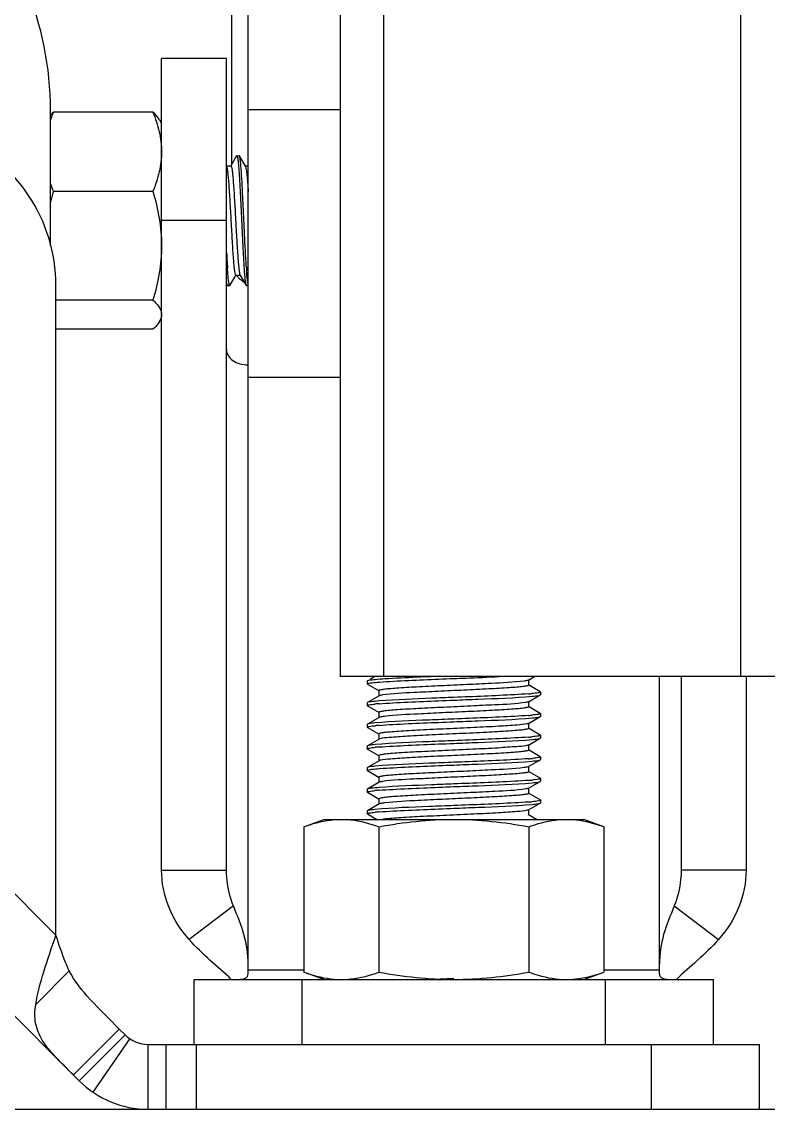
# Model space of a CAD drawing. Extents: x -1396510 to 1250330, y -1892470 to 1623980.
# Drawn here: x -1160591.8 to -1160263.5, y -63546.5 to -63067.9 of the extents above; entities that cross this region are included whole.
import ezdxf

# ---------------------------------------------------------------- set-up
doc = ezdxf.new("R2010")
doc.units = 0
doc.header["$LTSCALE"] = 1000
doc.header["$MEASUREMENT"] = 0

msp = doc.modelspace()

# ---------------------------------------------------------------- linework, layer by layer
at = {"linetype": 'Continuous'}
for p, q in [((-1160499.34, -63130.51), (-1160499.34, -61616.54)), ((-1160451.74, -61890.08), (-1160451.74, -63356.1)), ((-1160432.7, -61890.08), (-1160432.7, -63356.1)), ((-1160275.63, -61890.08), (-1160275.63, -63356.1)), ((-1160492.2, -63486.86), (-1160492.2, -62943.42)), ((-1160530.28, -63441.3), (-1160530.28, -63084.06)), ((-1160501.72, -63084.06), (-1160530.28, -63084.06)), ((-1160501.72, -63441.3), (-1160501.72, -63084.06)), ((-1160579.13, -63166.58), (-1160579.14, -63106.84)), ((-1160451.74, -63106.66), (-1160492.2, -63106.66)), ((-1160534.1, -63107.69), (-1160577.86, -63107.69)), ((-1160531.19, -63111.05), (-1160530.28, -63112.63)), ((-1160497.3, -63126.99), (-1160499.85, -63131.39)), ((-1160497.3, -63126.99), (-1160497.2, -63126.9)), ((-1160497.2, -63126.9), (-1160496.15, -63126.9)), ((-1160496.05, -63126.99), (-1160496.15, -63126.9)), ((-1160493.42, -63131.53), (-1160496.05, -63126.99)), ((-1160499.81, -63131.42), (-1160501.72, -63131.42)), ((-1160492.2, -63131.42), (-1160493.48, -63131.42)), ((-1160493.42, -63131.53), (-1160493.34, -63131.71)), ((-1160534.1, -63142.66), (-1160577.86, -63142.66)), ((-1160501.72, -63155.46), (-1160530.28, -63155.46)), ((-1160576.75, -63469.86), (-1160576.75, -63184.02)), ((-1160501.72, -63183.49), (-1160501.47, -63183.92)), ((-1160501.47, -63183.92), (-1160501.36, -63184.02)), ((-1160501.36, -63184.02), (-1160500.32, -63184.02)), ((-1160500.21, -63183.92), (-1160500.32, -63184.02)), ((-1160500.21, -63183.92), (-1160497.66, -63179.52)), ((-1160497.71, -63179.49), (-1160495.7, -63179.49)), ((-1160495.81, -63179.3), (-1160495.77, -63179.39)), ((-1160495.77, -63179.39), (-1160493.14, -63183.92)), ((-1160493.03, -63184.02), (-1160492.2, -63184.02)), ((-1160534.1, -63190.43), (-1160576.75, -63190.43)), ((-1160531.19, -63199.86), (-1160530.28, -63198.29)), ((-1160534.1, -63203.23), (-1160576.75, -63203.23)), ((-1160451.74, -63224.47), (-1160492.2, -63224.47)), ((-1160805.85, -63240.76), (-1160576.75, -63469.86)), ((-1160566.52, -63533.94), (-1160832.78, -63267.68)), ((-1160256.59, -63356.1), (-1160451.74, -63356.1)), ((-1160436.44, -63356.1), (-1160438.6, -63357.34)), ((-1160368.94, -63357.64), (-1160366.27, -63356.1)), ((-1160311.33, -63486.86), (-1160311.33, -63356.1)), ((-1160301.81, -63356.1), (-1160301.81, -63441.3)), ((-1160273.25, -63356.1), (-1160273.25, -63441.3)), ((-1160439.75, -63358.01), (-1160439.84, -63358.12)), ((-1160439.84, -63358.12), (-1160439.84, -63359.31)), ((-1160439.75, -63359.41), (-1160439.84, -63359.31)), ((-1160439.75, -63359.41), (-1160434.59, -63362.4)), ((-1160434.68, -63358.51), (-1160434.42, -63358.49)), ((-1160363.78, -63362.77), (-1160368.94, -63359.78)), ((-1160368.84, -63359.9), (-1160368.84, -63357.52)), ((-1160434.59, -63364.54), (-1160439.75, -63367.53)), ((-1160434.69, -63362.28), (-1160434.69, -63364.66)), ((-1160368.94, -63367.16), (-1160363.78, -63364.17)), ((-1160363.78, -63362.77), (-1160363.69, -63362.88)), ((-1160363.78, -63364.17), (-1160363.69, -63364.07)), ((-1160363.69, -63362.88), (-1160363.69, -63364.07)), ((-1160439.75, -63367.53), (-1160439.84, -63367.64)), ((-1160439.84, -63367.64), (-1160439.84, -63368.83)), ((-1160439.75, -63368.93), (-1160439.84, -63368.83)), ((-1160439.75, -63368.93), (-1160434.59, -63371.92)), ((-1160363.78, -63372.29), (-1160368.94, -63369.3)), ((-1160368.84, -63369.42), (-1160368.84, -63367.04)), ((-1160434.59, -63374.06), (-1160439.75, -63377.05)), ((-1160434.69, -63371.8), (-1160434.69, -63374.18)), ((-1160434.44, -63374), (-1160434.59, -63374.06)), ((-1160368.94, -63376.68), (-1160363.78, -63373.69)), ((-1160363.78, -63372.29), (-1160363.69, -63372.4)), ((-1160363.78, -63373.69), (-1160363.69, -63373.59)), ((-1160363.69, -63372.4), (-1160363.69, -63373.59)), ((-1160439.75, -63377.05), (-1160439.84, -63377.16)), ((-1160439.84, -63377.16), (-1160439.84, -63378.35)), ((-1160439.75, -63378.45), (-1160439.84, -63378.35)), ((-1160439.75, -63378.45), (-1160434.59, -63381.44)), ((-1160363.78, -63381.81), (-1160368.94, -63378.82)), ((-1160368.84, -63378.94), (-1160368.84, -63376.56)), ((-1160434.59, -63383.58), (-1160439.75, -63386.57)), ((-1160434.69, -63381.32), (-1160434.69, -63383.7)), ((-1160368.94, -63386.2), (-1160363.78, -63383.21)), ((-1160363.78, -63381.81), (-1160363.69, -63381.92)), ((-1160363.78, -63383.21), (-1160363.69, -63383.11)), ((-1160363.69, -63381.92), (-1160363.69, -63383.11)), ((-1160439.75, -63386.57), (-1160439.84, -63386.68)), ((-1160439.84, -63386.68), (-1160439.84, -63387.87)), ((-1160439.75, -63387.97), (-1160439.84, -63387.87)), ((-1160439.75, -63387.97), (-1160434.59, -63390.96)), ((-1160368.94, -63386.2), (-1160369.13, -63386.28)), ((-1160363.78, -63391.33), (-1160368.94, -63388.34)), ((-1160368.84, -63388.46), (-1160368.84, -63386.08)), ((-1160434.59, -63393.1), (-1160439.75, -63396.09)), ((-1160434.69, -63390.84), (-1160434.69, -63393.22)), ((-1160368.94, -63395.72), (-1160363.78, -63392.73)), ((-1160363.78, -63391.33), (-1160363.69, -63391.44)), ((-1160363.78, -63392.73), (-1160363.69, -63392.63)), ((-1160363.69, -63391.44), (-1160363.69, -63392.63)), ((-1160439.75, -63396.09), (-1160439.84, -63396.2)), ((-1160439.84, -63396.2), (-1160439.84, -63397.39)), ((-1160439.75, -63397.49), (-1160439.84, -63397.39)), ((-1160439.75, -63397.49), (-1160434.59, -63400.48)), ((-1160434.68, -63396.59), (-1160434.42, -63396.57)), ((-1160363.78, -63400.85), (-1160368.94, -63397.86)), ((-1160368.84, -63397.98), (-1160368.84, -63395.6)), ((-1160434.59, -63402.62), (-1160439.75, -63405.61)), ((-1160434.69, -63400.36), (-1160434.69, -63402.74)), ((-1160368.94, -63405.24), (-1160363.78, -63402.25)), ((-1160363.78, -63400.85), (-1160363.69, -63400.96)), ((-1160363.78, -63402.25), (-1160363.69, -63402.15)), ((-1160363.69, -63400.96), (-1160363.69, -63402.15)), ((-1160439.75, -63405.61), (-1160439.84, -63405.72)), ((-1160439.84, -63405.72), (-1160439.84, -63406.91)), ((-1160439.75, -63407.01), (-1160439.84, -63406.91)), ((-1160439.75, -63407.01), (-1160434.59, -63410)), ((-1160363.78, -63410.37), (-1160368.94, -63407.38)), ((-1160368.84, -63407.5), (-1160368.84, -63405.12)), ((-1160434.59, -63412.14), (-1160439.75, -63415.13)), ((-1160434.69, -63409.88), (-1160434.69, -63412.26)), ((-1160434.44, -63412.07), (-1160434.59, -63412.14)), ((-1160368.94, -63414.76), (-1160363.78, -63411.77)), ((-1160363.78, -63410.37), (-1160363.69, -63410.48)), ((-1160363.78, -63411.77), (-1160363.69, -63411.67)), ((-1160363.69, -63410.48), (-1160363.69, -63411.67)), ((-1160439.75, -63415.13), (-1160439.84, -63415.24)), ((-1160439.84, -63415.24), (-1160439.84, -63416.43)), ((-1160439.75, -63416.53), (-1160439.84, -63416.43)), ((-1160439.75, -63416.53), (-1160435.62, -63418.92)), ((-1160365.45, -63418.92), (-1160368.94, -63416.9)), ((-1160368.84, -63417.02), (-1160368.84, -63414.64)), ((-1160467.72, -63422.14), (-1160458.88, -63418.92)), ((-1160467.72, -63422.14), (-1160467.72, -63486.15)), ((-1160458.88, -63418.92), (-1160344.65, -63418.92)), ((-1160434.74, -63422.14), (-1160434.74, -63486.15)), ((-1160368.79, -63422.14), (-1160368.79, -63486.15)), ((-1160335.81, -63422.14), (-1160344.65, -63418.92)), ((-1160335.81, -63422.14), (-1160335.81, -63486.15)), ((-1160530.28, -63441.3), (-1160501.72, -63441.3)), ((-1160273.25, -63441.3), (-1160301.81, -63441.3)), ((-1160498.68, -63457.04), (-1160518.13, -63471.83)), ((-1160304.85, -63457.04), (-1160285.4, -63471.83)), ((-1160492.2, -63485.19), (-1160467.72, -63485.19)), ((-1160335.81, -63485.19), (-1160311.33, -63485.19)), ((-1160570.86, -63485.6), (-1160585.65, -63500.39)), ((-1160516, -63517.93), (-1160516, -63489.37)), ((-1160516, -63489.37), (-1160287.53, -63489.37)), ((-1160468.4, -63517.93), (-1160468.4, -63489.37)), ((-1160458.88, -63489.37), (-1160467.72, -63486.15)), ((-1160401.77, -63489.01), (-1160410.67, -63489.37)), ((-1160344.65, -63489.37), (-1160335.81, -63486.15)), ((-1160335.13, -63517.93), (-1160335.13, -63489.37)), ((-1160287.53, -63517.93), (-1160287.53, -63489.37)), ((-1160569.06, -63531.4), (-1160548.87, -63511.2)), ((-1160566.52, -63533.94), (-1160546.32, -63513.74)), ((-1160546.32, -63513.74), (-1160548.87, -63511.2)), ((-1160544.32, -63515.41), (-1160560.49, -63538.95)), ((-1160536.23, -63546.48), (-1160536.23, -63517.93)), ((-1160536.23, -63517.93), (-1160507.12, -63517.93)), ((-1160528.24, -63546.48), (-1160528.24, -63517.93)), ((-1160515, -63546.48), (-1160515, -63517.93)), ((-1160507.12, -63517.93), (-1160293.02, -63517.93)), ((-1160314.9, -63546.48), (-1160314.9, -63517.93)), ((-1160293.02, -63517.93), (-1160267.3, -63517.93)), ((-1160267.3, -63546.48), (-1160267.3, -63517.93)), ((-1160639.75, -63546.48), (-1156356, -63546.48))]:
    msp.add_line(p, q, dxfattribs=at)
for centre, radius, start, end in [((-1160721.93, -63106.86), 142.79, 0.0086, 44.9999), ((-1160517.81, -63132.27), 64.88, 157.7381, 160.9601), ((-1160648.14, -63184.02), 71.4, 0, 135.0001), ((-1160517.79, -63118.07), 64.91, 199.0534, 202.2611), ((-1160471.74, -63174.45), 110.78, 163.3246, 165.8174), ((-1160032.02, -63145.12), 470.34, 182.9724, 183.7219), ((-1160219.77, -63157.18), 282.2, 183.7534, 183.9312), ((-1160240.45, -63159.13), 253.12, 183.7422, 184.1598), ((-1160487.99, -63172.41), 11.77, 217.0956, 222.4996), ((-1160487.13, -63171.62), 12.94, 222.5106, 228.4819), ((-1160377.52, -63253.43), 110.59, 274.4593, 275.2731), ((-1160426.53, -63472.15), 104.44, 94.4466, 95.4488), ((-1160377.3, -63265.54), 107.98, 274.4571, 275.3429), ((-1160426.46, -63482.44), 105.21, 94.4523, 95.4224), ((-1160377.32, -63274.81), 108.23, 274.4571, 275.3372), ((-1160426.25, -63494.47), 107.73, 94.4567, 95.35), ((-1160369.85, -63384.2), 2.2, 287.9093, 289.044), ((-1160432.89, -63397.9), 5.11, 103.4604, 104.3304), ((-1160377.2, -63285.77), 106.8, 274.4562, 275.3759), ((-1160377.52, -63291.51), 110.59, 274.4593, 275.2731), ((-1160426.53, -63510.23), 104.44, 94.4466, 95.4488), ((-1160377.3, -63303.62), 107.98, 274.4571, 275.3429), ((-1160426.46, -63520.52), 105.21, 94.4523, 95.4224), ((-1160536.23, -63503.65), 14.28, 224.9999, 270), ((-1160536.23, -63503.65), 42.84, 224.9999, 270)]:
    msp.add_arc(centre, radius, start, end, dxfattribs=at)
for points, knots in [([(-1160579.15, -63108.94), (-1160579.05, -63108.83), (-1160578.63, -63108.4), (-1160578.2, -63107.99), (-1160577.86, -63107.69)], [0, 0, 0, 0, 0.242812, 1, 1, 1, 1]), ([(-1160531.15, -63111.11), (-1160531.33, -63110.81), (-1160532.16, -63109.55), (-1160533.24, -63108.47), (-1160534.1, -63107.69)], [0, 0, 0, 0, 0.228325, 1, 1, 1, 1]), ([(-1160534.1, -63107.69), (-1160532.96, -63110.49), (-1160531.03, -63116.2), (-1160530.28, -63122.21), (-1160530.28, -63125.17)], [0, 0, 0, 0, 0.505313, 1, 1, 1, 1]), ([(-1160530.28, -63125.17), (-1160530.28, -63128.14), (-1160531.03, -63134.15), (-1160532.96, -63139.85), (-1160534.1, -63142.66)], [0, 0, 0, 0, 0.494687, 1, 1, 1, 1]), ([(-1160499.81, -63131.42), (-1160499.75, -63131.42), (-1160499.63, -63131.59), (-1160499.47, -63132.13), (-1160499.25, -63133.37), (-1160499.02, -63135.39), (-1160498.78, -63138.13), (-1160498.54, -63141.47), (-1160498.3, -63145.32), (-1160498.05, -63149.52), (-1160497.73, -63155.4), (-1160497.34, -63162.5), (-1160496.94, -63169.17), (-1160496.59, -63173.72), (-1160496.36, -63176.25), (-1160496.11, -63178.03), (-1160495.95, -63178.98), (-1160495.81, -63179.3)], [0, 0, 0, 0, 0.003409, 0.010513, 0.037188, 0.080083, 0.137807, 0.208364, 0.289287, 0.377731, 0.470582, 0.656376, 0.820714, 0.887468, 0.940703, 0.978597, 1, 1, 1, 1]), ([(-1160497.2, -63126.9), (-1160497.07, -63126.9), (-1160496.93, -63127.48), (-1160496.76, -63128.26), (-1160496.58, -63129.85), (-1160496.39, -63131.87), (-1160496.2, -63134.45), (-1160495.93, -63138.72), (-1160495.61, -63144.84), (-1160495.24, -63152.74), (-1160494.86, -63160.87), (-1160494.49, -63168.53), (-1160494.22, -63173.41), (-1160494.07, -63175.65)], [0, 0, 0, 0, 0.007472, 0.02671, 0.057879, 0.100403, 0.153397, 0.215734, 0.362911, 0.529309, 0.700621, 0.862142, 1, 1, 1, 1]), ([(-1160493.03, -63175.65), (-1160493.34, -63170.97), (-1160493.69, -63163.59), (-1160494.16, -63153.57), (-1160494.52, -63145.86), (-1160494.88, -63138.92), (-1160495.19, -63133.89), (-1160495.46, -63130.66), (-1160495.63, -63128.95), (-1160495.82, -63127.79), (-1160495.94, -63127.18), (-1160496.05, -63126.99)], [0, 0, 0, 0, 0.288664, 0.454376, 0.616893, 0.763173, 0.881509, 0.927141, 0.962485, 0.986874, 1, 1, 1, 1]), ([(-1160501.72, -63131.58), (-1160501.58, -63131.88), (-1160501.42, -63132.8), (-1160501.17, -63134.54), (-1160500.94, -63137.04), (-1160500.59, -63141.56), (-1160500.19, -63148.25), (-1160499.8, -63155.36), (-1160499.47, -63161.27), (-1160499.22, -63165.49), (-1160498.98, -63169.36), (-1160498.74, -63172.73), (-1160498.49, -63175.5), (-1160498.27, -63177.53), (-1160498.05, -63178.78), (-1160497.88, -63179.33), (-1160497.76, -63179.49), (-1160497.71, -63179.49)], [0, 0, 0, 0, 0.020351, 0.05736, 0.109923, 0.17623, 0.340321, 0.526575, 0.619836, 0.708753, 0.790171, 0.8612, 0.919334, 0.962545, 0.989418, 0.996575, 1, 1, 1, 1]), ([(-1160493.34, -63131.71), (-1160493.19, -63132.14), (-1160493, -63133.38), (-1160492.72, -63135.71), (-1160492.46, -63138.95), (-1160492.29, -63141.39), (-1160492.2, -63142.74)], [0, 0, 0, 0, 0.122855, 0.337218, 0.634052, 1, 1, 1, 1]), ([(-1160534.1, -63142.66), (-1160532.94, -63146.54), (-1160531.01, -63154.41), (-1160530.28, -63162.5), (-1160530.28, -63166.54)], [0, 0, 0, 0, 0.500488, 1, 1, 1, 1]), ([(-1160530.28, -63166.54), (-1160530.28, -63170.58), (-1160531.01, -63178.68), (-1160532.94, -63186.55), (-1160534.1, -63190.43)], [0, 0, 0, 0, 0.499512, 1, 1, 1, 1]), ([(-1160500.32, -63184.02), (-1160500.38, -63184.02), (-1160500.49, -63183.81), (-1160500.58, -63183.47), (-1160500.71, -63182.84), (-1160500.88, -63181.58), (-1160501.09, -63179.44), (-1160501.23, -63177.59), (-1160501.3, -63176.53)], [0, 0, 0, 0, 0.022773, 0.073541, 0.154954, 0.26691, 0.578986, 1, 1, 1, 1]), ([(-1160494.07, -63175.65), (-1160494, -63176.73), (-1160493.86, -63178.64), (-1160493.66, -63181.13), (-1160493.41, -63182.79), (-1160493.28, -63183.67), (-1160493.14, -63183.92)], [0, 0, 0, 0, 0.388131, 0.689515, 0.895149, 1, 1, 1, 1]), ([(-1160492.2, -63183.66), (-1160492.41, -63182.95), (-1160492.61, -63180.88), (-1160492.81, -63178.82), (-1160492.9, -63177.49)], [0, 0, 0, 0, 0.354306, 1, 1, 1, 1]), ([(-1160501.72, -63182.97), (-1160501.7, -63183.09), (-1160501.64, -63183.41), (-1160501.57, -63183.74), (-1160501.47, -63183.92)], [0, 0, 0, 0, 0.34443, 1, 1, 1, 1]), ([(-1160493.14, -63183.92), (-1160493.12, -63183.95), (-1160493.1, -63183.99), (-1160493.05, -63184.02), (-1160493.03, -63184.02)], [0, 0, 0, 0, 0.600571, 1, 1, 1, 1]), ([(-1160534.1, -63190.43), (-1160533.55, -63190.92), (-1160532.32, -63192.12), (-1160530.78, -63194.18), (-1160530.28, -63195.99), (-1160530.28, -63196.83)], [0, 0, 0, 0, 0.291693, 0.672896, 1, 1, 1, 1]), ([(-1160530.28, -63196.83), (-1160530.28, -63197.08), (-1160530.36, -63198.12), (-1160530.76, -63199.12), (-1160531.15, -63199.8)], [0, 0, 0, 0, 0.239668, 1, 1, 1, 1]), ([(-1160531.15, -63199.8), (-1160531.33, -63200.1), (-1160532.16, -63201.36), (-1160533.24, -63202.45), (-1160534.1, -63203.23)], [0, 0, 0, 0, 0.228325, 1, 1, 1, 1]), ([(-1160501.72, -63212.2), (-1160501.72, -63213.09), (-1160501.14, -63215.01), (-1160498.92, -63217.2), (-1160495.81, -63218.61), (-1160493.43, -63218.93), (-1160492.2, -63218.93)], [0, 0, 0, 0, 0.209483, 0.444656, 0.71201, 1, 1, 1, 1]), ([(-1160410.67, -63356.1), (-1160412.53, -63356.17), (-1160419.12, -63356.45), (-1160425.72, -63356.75), (-1160430.45, -63357.03)], [0, 0, 0, 0, 0.282306, 1, 1, 1, 1]), ([(-1160401.77, -63356.93), (-1160400.03, -63356.86), (-1160393.39, -63356.6), (-1160386.76, -63356.32), (-1160381.86, -63356.1)], [0, 0, 0, 0, 0.261922, 1, 1, 1, 1]), ([(-1160439.84, -63359.31), (-1160439.84, -63359.27), (-1160439.4, -63358.95), (-1160438.95, -63358.97), (-1160438.53, -63358.91)], [0, 0, 0, 0, 0.092798, 1, 1, 1, 1]), ([(-1160436.3, -63357.46), (-1160436.74, -63357.5), (-1160437.88, -63357.66), (-1160439.13, -63357.65), (-1160439.75, -63358.01)], [0, 0, 0, 0, 0.379378, 1, 1, 1, 1]), ([(-1160438.53, -63358.91), (-1160438.29, -63358.87), (-1160437.01, -63358.7), (-1160435.72, -63358.59), (-1160434.68, -63358.51)], [0, 0, 0, 0, 0.190958, 1, 1, 1, 1]), ([(-1160430.45, -63357.03), (-1160431.01, -63357.07), (-1160432.97, -63357.19), (-1160434.92, -63357.33), (-1160436.3, -63357.46)], [0, 0, 0, 0, 0.289976, 1, 1, 1, 1]), ([(-1160370.83, -63358.05), (-1160375.62, -63358.7), (-1160384.06, -63359.02), (-1160396.27, -63359.67), (-1160407.26, -63360.15), (-1160417.55, -63360.65), (-1160425.21, -63361.07), (-1160429.95, -63361.46), (-1160432.5, -63361.68), (-1160433.72, -63361.95), (-1160434.69, -63362.09), (-1160434.69, -63362.28)], [0, 0, 0, 0, 0.226556, 0.394464, 0.573122, 0.741029, 0.877994, 0.929534, 0.967621, 0.99116, 1, 1, 1, 1]), ([(-1160434.42, -63358.49), (-1160432.4, -63358.33), (-1160421.52, -63357.68), (-1160410.63, -63357.28), (-1160401.77, -63356.93)], [0, 0, 0, 0, 0.186017, 1, 1, 1, 1]), ([(-1160368.87, -63359.96), (-1160369.03, -63360.16), (-1160369.95, -63360.26), (-1160371.56, -63360.57), (-1160374.2, -63360.78), (-1160379.22, -63361.17), (-1160387.04, -63361.59), (-1160397.49, -63362.1), (-1160408.46, -63362.57), (-1160420.39, -63363.23), (-1160428.56, -63363.51), (-1160433.12, -63364.19)], [0, 0, 0, 0, 0.011937, 0.038615, 0.07957, 0.133598, 0.274096, 0.443272, 0.620779, 0.785256, 1, 1, 1, 1]), ([(-1160368.94, -63357.64), (-1160369.02, -63357.69), (-1160369.64, -63357.9), (-1160370.28, -63357.98), (-1160370.83, -63358.05)], [0, 0, 0, 0, 0.140461, 1, 1, 1, 1]), ([(-1160368.84, -63359.9), (-1160368.84, -63359.91), (-1160368.85, -63359.94), (-1160368.86, -63359.95), (-1160368.87, -63359.96)], [0, 0, 0, 0, 0.463467, 1, 1, 1, 1]), ([(-1160433.12, -63364.19), (-1160433.29, -63364.22), (-1160433.79, -63364.31), (-1160434.3, -63364.38), (-1160434.59, -63364.54)], [0, 0, 0, 0, 0.353551, 1, 1, 1, 1]), ([(-1160401.77, -63365.26), (-1160405.02, -63365.39), (-1160415.96, -63365.84), (-1160426.91, -63366.23), (-1160434.57, -63366.83)], [0, 0, 0, 0, 0.297814, 1, 1, 1, 1]), ([(-1160368.92, -63363.68), (-1160370.94, -63363.84), (-1160381.88, -63364.5), (-1160392.83, -63364.9), (-1160401.77, -63365.26)], [0, 0, 0, 0, 0.184619, 1, 1, 1, 1]), ([(-1160401.77, -63366.45), (-1160398.21, -63366.31), (-1160386.7, -63365.82), (-1160375.17, -63365.48), (-1160367.24, -63364.73)], [0, 0, 0, 0, 0.308711, 1, 1, 1, 1]), ([(-1160364.14, -63363.11), (-1160364.31, -63363.16), (-1160365.37, -63363.36), (-1160366.45, -63363.46), (-1160367.35, -63363.55)], [0, 0, 0, 0, 0.163149, 1, 1, 1, 1]), ([(-1160367.24, -63364.73), (-1160366.8, -63364.69), (-1160365.66, -63364.53), (-1160364.41, -63364.54), (-1160363.78, -63364.17)], [0, 0, 0, 0, 0.379419, 1, 1, 1, 1]), ([(-1160363.69, -63362.88), (-1160363.69, -63362.93), (-1160363.87, -63363.04), (-1160364.02, -63363.08), (-1160364.14, -63363.11)], [0, 0, 0, 0, 0.312916, 1, 1, 1, 1]), ([(-1160439.84, -63368.83), (-1160439.84, -63368.78), (-1160439.69, -63368.67), (-1160439.56, -63368.64), (-1160439.46, -63368.61)], [0, 0, 0, 0, 0.319044, 1, 1, 1, 1]), ([(-1160434.57, -63366.83), (-1160435.76, -63366.92), (-1160437.45, -63367.16), (-1160439.27, -63367.26), (-1160439.75, -63367.53)], [0, 0, 0, 0, 0.683777, 1, 1, 1, 1]), ([(-1160439.46, -63368.61), (-1160439.3, -63368.57), (-1160438.3, -63368.36), (-1160437.29, -63368.26), (-1160436.44, -63368.18)], [0, 0, 0, 0, 0.160861, 1, 1, 1, 1]), ([(-1160370.05, -63367.45), (-1160374.54, -63368.23), (-1160382.74, -63368.44), (-1160394.79, -63369.13), (-1160406.04, -63369.61), (-1160416.71, -63370.13), (-1160424.71, -63370.56), (-1160429.69, -63370.96), (-1160432.38, -63371.18), (-1160433.66, -63371.47), (-1160434.69, -63371.6), (-1160434.69, -63371.8)], [0, 0, 0, 0, 0.210773, 0.377666, 0.558838, 0.731273, 0.873076, 0.926648, 0.966309, 0.990838, 1, 1, 1, 1]), ([(-1160434.62, -63368.03), (-1160432.61, -63367.87), (-1160421.66, -63367.2), (-1160410.7, -63366.8), (-1160401.77, -63366.45)], [0, 0, 0, 0, 0.184504, 1, 1, 1, 1]), ([(-1160368.84, -63369.42), (-1160368.84, -63369.61), (-1160369.78, -63369.75), (-1160370.97, -63370.02), (-1160373.45, -63370.24), (-1160378.08, -63370.62), (-1160385.56, -63371.03), (-1160395.66, -63371.53), (-1160406.51, -63372.01), (-1160418.78, -63372.64), (-1160427.32, -63373), (-1160432.25, -63373.6)], [0, 0, 0, 0, 0.008683, 0.031763, 0.069103, 0.119686, 0.254361, 0.420111, 0.597552, 0.765912, 1, 1, 1, 1]), ([(-1160368.95, -63367.16), (-1160369.07, -63367.23), (-1160369.44, -63367.34), (-1160369.81, -63367.41), (-1160370.05, -63367.45)], [0, 0, 0, 0, 0.374139, 1, 1, 1, 1]), ([(-1160401.77, -63374.78), (-1160405.35, -63374.92), (-1160416.91, -63375.42), (-1160428.49, -63375.75), (-1160436.44, -63376.51)], [0, 0, 0, 0, 0.309919, 1, 1, 1, 1]), ([(-1160432.25, -63373.6), (-1160432.5, -63373.63), (-1160433.23, -63373.73), (-1160433.98, -63373.82), (-1160434.44, -63374)], [0, 0, 0, 0, 0.341642, 1, 1, 1, 1]), ([(-1160368.91, -63373.2), (-1160370.93, -63373.36), (-1160381.87, -63374.02), (-1160392.83, -63374.42), (-1160401.77, -63374.78)], [0, 0, 0, 0, 0.184538, 1, 1, 1, 1]), ([(-1160401.77, -63375.97), (-1160398.21, -63375.83), (-1160386.71, -63375.34), (-1160375.18, -63375), (-1160367.25, -63374.25)], [0, 0, 0, 0, 0.308641, 1, 1, 1, 1]), ([(-1160367.25, -63374.25), (-1160366.81, -63374.21), (-1160365.66, -63374.05), (-1160364.41, -63374.06), (-1160363.78, -63373.69)], [0, 0, 0, 0, 0.379512, 1, 1, 1, 1]), ([(-1160364.08, -63372.61), (-1160364.24, -63372.66), (-1160365.29, -63372.87), (-1160366.35, -63372.97), (-1160367.24, -63373.06)], [0, 0, 0, 0, 0.159502, 1, 1, 1, 1]), ([(-1160363.69, -63372.4), (-1160363.69, -63372.45), (-1160363.84, -63372.55), (-1160363.98, -63372.59), (-1160364.08, -63372.61)], [0, 0, 0, 0, 0.318137, 1, 1, 1, 1]), ([(-1160439.84, -63378.35), (-1160439.84, -63378.3), (-1160439.69, -63378.19), (-1160439.55, -63378.16), (-1160439.45, -63378.13)], [0, 0, 0, 0, 0.318595, 1, 1, 1, 1]), ([(-1160436.44, -63376.51), (-1160436.87, -63376.55), (-1160437.96, -63376.71), (-1160439.15, -63376.7), (-1160439.75, -63377.05)], [0, 0, 0, 0, 0.378482, 1, 1, 1, 1]), ([(-1160439.45, -63378.13), (-1160439.29, -63378.09), (-1160438.29, -63377.88), (-1160437.26, -63377.78), (-1160436.41, -63377.7)], [0, 0, 0, 0, 0.160696, 1, 1, 1, 1]), ([(-1160369.46, -63376.86), (-1160370.91, -63377.2), (-1160375.16, -63377.5), (-1160382.97, -63378.07), (-1160393.33, -63378.55), (-1160404.82, -63379.08), (-1160415.86, -63379.6), (-1160424.21, -63380.04), (-1160429.42, -63380.46), (-1160432.26, -63380.68), (-1160433.6, -63380.98), (-1160434.69, -63381.11), (-1160434.69, -63381.32)], [0, 0, 0, 0, 0.068576, 0.194029, 0.359725, 0.543506, 0.720761, 0.867753, 0.923531, 0.964877, 0.99049, 1, 1, 1, 1]), ([(-1160434.63, -63377.55), (-1160432.61, -63377.39), (-1160421.66, -63376.72), (-1160410.7, -63376.32), (-1160401.77, -63375.97)], [0, 0, 0, 0, 0.184493, 1, 1, 1, 1]), ([(-1160368.84, -63378.94), (-1160368.84, -63379.15), (-1160369.96, -63379.28), (-1160371.33, -63379.59), (-1160374.24, -63379.82), (-1160379.58, -63380.24), (-1160388.09, -63380.68), (-1160399.33, -63381.21), (-1160410.92, -63381.75), (-1160421.27, -63382.22), (-1160428.88, -63382.84), (-1160432.97, -63383.07), (-1160434.3, -63383.47)], [0, 0, 0, 0, 0.009703, 0.035887, 0.07813, 0.135078, 0.284815, 0.464601, 0.649729, 0.81476, 0.937049, 1, 1, 1, 1]), ([(-1160368.95, -63376.68), (-1160369.01, -63376.72), (-1160369.18, -63376.78), (-1160369.35, -63376.83), (-1160369.46, -63376.86)], [0, 0, 0, 0, 0.406881, 1, 1, 1, 1]), ([(-1160401.77, -63384.3), (-1160405.34, -63384.44), (-1160416.89, -63384.93), (-1160428.46, -63385.27), (-1160436.41, -63386.03)], [0, 0, 0, 0, 0.309586, 1, 1, 1, 1]), ([(-1160434.3, -63383.47), (-1160434.35, -63383.48), (-1160434.45, -63383.52), (-1160434.55, -63383.56), (-1160434.59, -63383.58)], [0, 0, 0, 0, 0.569522, 1, 1, 1, 1]), ([(-1160368.91, -63382.72), (-1160370.93, -63382.88), (-1160381.87, -63383.54), (-1160392.83, -63383.94), (-1160401.77, -63384.3)], [0, 0, 0, 0, 0.184553, 1, 1, 1, 1]), ([(-1160401.77, -63385.49), (-1160398.2, -63385.35), (-1160386.68, -63384.85), (-1160375.13, -63384.52), (-1160367.19, -63383.76)], [0, 0, 0, 0, 0.309073, 1, 1, 1, 1]), ([(-1160364.13, -63382.15), (-1160364.29, -63382.19), (-1160365.33, -63382.4), (-1160366.38, -63382.5), (-1160367.25, -63382.58)], [0, 0, 0, 0, 0.163341, 1, 1, 1, 1]), ([(-1160367.19, -63383.76), (-1160366.76, -63383.72), (-1160365.63, -63383.56), (-1160364.4, -63383.57), (-1160363.78, -63383.21)], [0, 0, 0, 0, 0.379133, 1, 1, 1, 1]), ([(-1160363.69, -63381.92), (-1160363.69, -63381.97), (-1160363.87, -63382.08), (-1160364.01, -63382.12), (-1160364.13, -63382.15)], [0, 0, 0, 0, 0.314295, 1, 1, 1, 1]), ([(-1160439.84, -63387.87), (-1160439.84, -63387.82), (-1160439.67, -63387.71), (-1160439.53, -63387.67), (-1160439.42, -63387.64)], [0, 0, 0, 0, 0.315177, 1, 1, 1, 1]), ([(-1160436.41, -63386.03), (-1160436.83, -63386.07), (-1160437.94, -63386.23), (-1160439.14, -63386.22), (-1160439.75, -63386.57)], [0, 0, 0, 0, 0.378727, 1, 1, 1, 1]), ([(-1160439.42, -63387.64), (-1160439.26, -63387.6), (-1160438.22, -63387.39), (-1160437.17, -63387.29), (-1160436.3, -63387.21)], [0, 0, 0, 0, 0.16229, 1, 1, 1, 1]), ([(-1160369.17, -63386.3), (-1160370.45, -63386.71), (-1160374.5, -63386.92), (-1160382.04, -63387.56), (-1160392.38, -63388.02), (-1160404.01, -63388.57), (-1160415.3, -63389.1), (-1160423.87, -63389.54), (-1160429.25, -63389.96), (-1160432.18, -63390.19), (-1160433.56, -63390.5), (-1160434.69, -63390.63), (-1160434.69, -63390.84)], [0, 0, 0, 0, 0.061098, 0.182334, 0.347135, 0.532706, 0.713328, 0.863975, 0.921317, 0.963856, 0.990226, 1, 1, 1, 1]), ([(-1160434.62, -63387.06), (-1160432.61, -63386.91), (-1160421.66, -63386.24), (-1160410.7, -63385.84), (-1160401.77, -63385.49)], [0, 0, 0, 0, 0.184541, 1, 1, 1, 1]), ([(-1160368.84, -63388.46), (-1160368.84, -63388.67), (-1160369.93, -63388.8), (-1160371.27, -63389.1), (-1160374.11, -63389.33), (-1160379.33, -63389.74), (-1160387.67, -63390.18), (-1160398.72, -63390.7), (-1160410.21, -63391.23), (-1160420.57, -63391.72), (-1160428.38, -63392.28), (-1160432.62, -63392.58), (-1160434.08, -63392.93)], [0, 0, 0, 0, 0.009517, 0.035128, 0.076492, 0.132277, 0.279305, 0.456588, 0.640385, 0.806077, 0.931494, 1, 1, 1, 1]), ([(-1160401.77, -63393.82), (-1160405.32, -63393.96), (-1160416.83, -63394.45), (-1160428.37, -63394.79), (-1160436.3, -63395.54)], [0, 0, 0, 0, 0.308784, 1, 1, 1, 1]), ([(-1160434.15, -63392.95), (-1160434.24, -63392.97), (-1160434.39, -63393.01), (-1160434.53, -63393.07), (-1160434.59, -63393.1)], [0, 0, 0, 0, 0.585672, 1, 1, 1, 1]), ([(-1160368.9, -63392.24), (-1160370.92, -63392.4), (-1160381.87, -63393.06), (-1160392.83, -63393.46), (-1160401.77, -63393.82)], [0, 0, 0, 0, 0.184509, 1, 1, 1, 1]), ([(-1160401.77, -63395.01), (-1160398.23, -63394.87), (-1160386.76, -63394.38), (-1160375.27, -63394.03), (-1160367.35, -63393.3)], [0, 0, 0, 0, 0.307895, 1, 1, 1, 1]), ([(-1160367.35, -63393.3), (-1160366.9, -63393.25), (-1160365.72, -63393.09), (-1160364.43, -63393.11), (-1160363.78, -63392.73)], [0, 0, 0, 0, 0.380051, 1, 1, 1, 1]), ([(-1160364.07, -63391.65), (-1160364.23, -63391.7), (-1160365.26, -63391.91), (-1160366.31, -63392.01), (-1160367.19, -63392.09)], [0, 0, 0, 0, 0.159053, 1, 1, 1, 1]), ([(-1160363.69, -63391.44), (-1160363.69, -63391.48), (-1160363.84, -63391.59), (-1160363.97, -63391.62), (-1160364.07, -63391.65)], [0, 0, 0, 0, 0.319254, 1, 1, 1, 1]), ([(-1160439.84, -63397.39), (-1160439.84, -63397.34), (-1160439.4, -63397.02), (-1160438.95, -63397.05), (-1160438.53, -63396.99)], [0, 0, 0, 0, 0.092798, 1, 1, 1, 1]), ([(-1160436.3, -63395.54), (-1160436.74, -63395.58), (-1160437.88, -63395.74), (-1160439.13, -63395.73), (-1160439.75, -63396.09)], [0, 0, 0, 0, 0.379378, 1, 1, 1, 1]), ([(-1160438.53, -63396.99), (-1160438.29, -63396.95), (-1160437.01, -63396.78), (-1160435.72, -63396.67), (-1160434.68, -63396.59)], [0, 0, 0, 0, 0.190958, 1, 1, 1, 1]), ([(-1160370.83, -63396.13), (-1160375.62, -63396.78), (-1160384.06, -63397.1), (-1160396.27, -63397.74), (-1160407.26, -63398.23), (-1160417.55, -63398.73), (-1160425.21, -63399.15), (-1160429.95, -63399.54), (-1160432.5, -63399.76), (-1160433.72, -63400.03), (-1160434.69, -63400.17), (-1160434.69, -63400.36)], [0, 0, 0, 0, 0.226556, 0.394464, 0.573122, 0.741029, 0.877994, 0.929534, 0.967621, 0.99116, 1, 1, 1, 1]), ([(-1160434.42, -63396.57), (-1160432.4, -63396.41), (-1160421.52, -63395.76), (-1160410.63, -63395.36), (-1160401.77, -63395.01)], [0, 0, 0, 0, 0.186017, 1, 1, 1, 1]), ([(-1160368.87, -63398.04), (-1160369.03, -63398.24), (-1160369.95, -63398.34), (-1160371.56, -63398.65), (-1160374.2, -63398.86), (-1160379.22, -63399.25), (-1160387.04, -63399.67), (-1160397.49, -63400.17), (-1160408.46, -63400.65), (-1160420.39, -63401.3), (-1160428.56, -63401.58), (-1160433.12, -63402.27)], [0, 0, 0, 0, 0.011937, 0.038615, 0.07957, 0.133598, 0.274096, 0.443272, 0.620779, 0.785256, 1, 1, 1, 1]), ([(-1160368.94, -63395.72), (-1160369.02, -63395.77), (-1160369.64, -63395.98), (-1160370.28, -63396.06), (-1160370.83, -63396.13)], [0, 0, 0, 0, 0.140461, 1, 1, 1, 1]), ([(-1160368.84, -63397.98), (-1160368.84, -63397.99), (-1160368.85, -63398.01), (-1160368.86, -63398.03), (-1160368.87, -63398.04)], [0, 0, 0, 0, 0.463467, 1, 1, 1, 1]), ([(-1160433.12, -63402.27), (-1160433.29, -63402.3), (-1160433.79, -63402.39), (-1160434.3, -63402.46), (-1160434.59, -63402.62)], [0, 0, 0, 0, 0.353551, 1, 1, 1, 1]), ([(-1160401.77, -63403.34), (-1160405.02, -63403.47), (-1160415.96, -63403.92), (-1160426.91, -63404.31), (-1160434.57, -63404.91)], [0, 0, 0, 0, 0.297814, 1, 1, 1, 1]), ([(-1160368.92, -63401.76), (-1160370.94, -63401.92), (-1160381.88, -63402.58), (-1160392.83, -63402.98), (-1160401.77, -63403.34)], [0, 0, 0, 0, 0.184619, 1, 1, 1, 1]), ([(-1160401.77, -63404.53), (-1160398.21, -63404.38), (-1160386.7, -63403.89), (-1160375.17, -63403.55), (-1160367.24, -63402.81)], [0, 0, 0, 0, 0.308711, 1, 1, 1, 1]), ([(-1160364.14, -63401.19), (-1160364.31, -63401.23), (-1160365.37, -63401.44), (-1160366.45, -63401.54), (-1160367.35, -63401.63)], [0, 0, 0, 0, 0.163149, 1, 1, 1, 1]), ([(-1160367.24, -63402.81), (-1160366.8, -63402.76), (-1160365.66, -63402.6), (-1160364.41, -63402.62), (-1160363.78, -63402.25)], [0, 0, 0, 0, 0.379419, 1, 1, 1, 1]), ([(-1160363.69, -63400.96), (-1160363.69, -63401.01), (-1160363.87, -63401.12), (-1160364.02, -63401.16), (-1160364.14, -63401.19)], [0, 0, 0, 0, 0.312916, 1, 1, 1, 1]), ([(-1160439.84, -63406.91), (-1160439.84, -63406.86), (-1160439.69, -63406.75), (-1160439.56, -63406.72), (-1160439.46, -63406.69)], [0, 0, 0, 0, 0.319044, 1, 1, 1, 1]), ([(-1160434.57, -63404.91), (-1160435.76, -63405), (-1160437.45, -63405.24), (-1160439.27, -63405.34), (-1160439.75, -63405.61)], [0, 0, 0, 0, 0.683777, 1, 1, 1, 1]), ([(-1160439.46, -63406.69), (-1160439.3, -63406.65), (-1160438.3, -63406.44), (-1160437.29, -63406.34), (-1160436.44, -63406.26)], [0, 0, 0, 0, 0.160861, 1, 1, 1, 1]), ([(-1160370.05, -63405.53), (-1160374.54, -63406.3), (-1160382.74, -63406.52), (-1160394.79, -63407.21), (-1160406.04, -63407.69), (-1160416.71, -63408.21), (-1160424.71, -63408.64), (-1160429.69, -63409.04), (-1160432.38, -63409.26), (-1160433.66, -63409.55), (-1160434.69, -63409.68), (-1160434.69, -63409.88)], [0, 0, 0, 0, 0.210773, 0.377666, 0.558838, 0.731273, 0.873076, 0.926648, 0.966309, 0.990838, 1, 1, 1, 1]), ([(-1160434.62, -63406.1), (-1160432.61, -63405.94), (-1160421.66, -63405.28), (-1160410.7, -63404.88), (-1160401.77, -63404.53)], [0, 0, 0, 0, 0.184504, 1, 1, 1, 1]), ([(-1160368.84, -63407.5), (-1160368.84, -63407.69), (-1160369.78, -63407.83), (-1160370.97, -63408.09), (-1160373.45, -63408.31), (-1160378.08, -63408.7), (-1160385.56, -63409.11), (-1160395.66, -63409.61), (-1160406.51, -63410.09), (-1160418.78, -63410.71), (-1160427.32, -63411.07), (-1160432.25, -63411.67)], [0, 0, 0, 0, 0.008683, 0.031763, 0.069103, 0.119686, 0.254361, 0.420111, 0.597552, 0.765912, 1, 1, 1, 1]), ([(-1160368.95, -63405.24), (-1160369.07, -63405.31), (-1160369.44, -63405.42), (-1160369.81, -63405.49), (-1160370.05, -63405.53)], [0, 0, 0, 0, 0.374139, 1, 1, 1, 1]), ([(-1160401.77, -63412.86), (-1160405.35, -63413), (-1160416.91, -63413.49), (-1160428.49, -63413.82), (-1160436.44, -63414.59)], [0, 0, 0, 0, 0.309919, 1, 1, 1, 1]), ([(-1160432.25, -63411.67), (-1160432.5, -63411.7), (-1160433.23, -63411.81), (-1160433.98, -63411.9), (-1160434.44, -63412.07)], [0, 0, 0, 0, 0.341642, 1, 1, 1, 1]), ([(-1160368.91, -63411.28), (-1160370.93, -63411.44), (-1160381.87, -63412.1), (-1160392.83, -63412.5), (-1160401.77, -63412.86)], [0, 0, 0, 0, 0.184538, 1, 1, 1, 1]), ([(-1160401.77, -63414.05), (-1160398.21, -63413.9), (-1160386.71, -63413.41), (-1160375.18, -63413.07), (-1160367.25, -63412.33)], [0, 0, 0, 0, 0.308641, 1, 1, 1, 1]), ([(-1160367.25, -63412.33), (-1160366.81, -63412.28), (-1160365.66, -63412.12), (-1160364.41, -63412.14), (-1160363.78, -63411.77)], [0, 0, 0, 0, 0.379512, 1, 1, 1, 1]), ([(-1160364.08, -63410.69), (-1160364.24, -63410.74), (-1160365.29, -63410.95), (-1160366.35, -63411.05), (-1160367.24, -63411.14)], [0, 0, 0, 0, 0.159502, 1, 1, 1, 1]), ([(-1160363.69, -63410.48), (-1160363.69, -63410.52), (-1160363.84, -63410.63), (-1160363.98, -63410.66), (-1160364.08, -63410.69)], [0, 0, 0, 0, 0.318137, 1, 1, 1, 1]), ([(-1160439.84, -63416.43), (-1160439.84, -63416.38), (-1160439.69, -63416.27), (-1160439.55, -63416.24), (-1160439.45, -63416.21)], [0, 0, 0, 0, 0.318595, 1, 1, 1, 1]), ([(-1160436.44, -63414.59), (-1160436.87, -63414.63), (-1160437.96, -63414.79), (-1160439.15, -63414.78), (-1160439.75, -63415.13)], [0, 0, 0, 0, 0.378482, 1, 1, 1, 1]), ([(-1160439.45, -63416.21), (-1160439.29, -63416.16), (-1160438.29, -63415.96), (-1160437.26, -63415.86), (-1160436.41, -63415.78)], [0, 0, 0, 0, 0.160696, 1, 1, 1, 1]), ([(-1160434.63, -63415.62), (-1160432.61, -63415.46), (-1160421.66, -63414.8), (-1160410.7, -63414.4), (-1160401.77, -63414.05)], [0, 0, 0, 0, 0.184493, 1, 1, 1, 1]), ([(-1160369.46, -63414.93), (-1160370.91, -63415.28), (-1160375.16, -63415.58), (-1160382.97, -63416.14), (-1160393.33, -63416.63), (-1160404.82, -63417.16), (-1160415.86, -63417.68), (-1160424.21, -63418.12), (-1160429.42, -63418.53), (-1160431.86, -63418.73), (-1160432.79, -63418.9), (-1160432.95, -63418.92)], [0, 0, 0, 0, 0.0685757, 0.1940286, 0.3597255, 0.5435065, 0.720761, 0.8677534, 0.9235306, 0.9648771, 0.9730134, 0.9730134, 0.9730134, 0.9730134]), ([(-1160368.95, -63414.76), (-1160369.01, -63414.8), (-1160369.18, -63414.86), (-1160369.35, -63414.91), (-1160369.46, -63414.93)], [0, 0, 0, 0, 0.406881, 1, 1, 1, 1]), ([(-1160467.72, -63422.14), (-1160466.37, -63421.65), (-1160461.04, -63419.88), (-1160455.41, -63418.92), (-1160451.23, -63418.92)], [0, 0, 0, 0, 0.255699, 1, 1, 1, 1]), ([(-1160451.23, -63418.92), (-1160449.85, -63418.92), (-1160444.23, -63419.22), (-1160438.72, -63420.69), (-1160434.74, -63422.14)], [0, 0, 0, 0, 0.246322, 1, 1, 1, 1]), ([(-1160368.79, -63422.14), (-1160367.44, -63421.65), (-1160362.12, -63419.88), (-1160356.48, -63418.92), (-1160352.3, -63418.92)], [0, 0, 0, 0, 0.255699, 1, 1, 1, 1]), ([(-1160352.3, -63418.92), (-1160350.92, -63418.92), (-1160345.3, -63419.22), (-1160339.79, -63420.69), (-1160335.81, -63422.14)], [0, 0, 0, 0, 0.246322, 1, 1, 1, 1]), ([(-1160518.13, -63471.83), (-1160521.88, -63467.6), (-1160528.02, -63458.02), (-1160530.28, -63446.79), (-1160530.28, -63441.3)], [0, 0, 0, 0, 0.507138, 1, 1, 1, 1]), ([(-1160498.68, -63457.04), (-1160499.17, -63455.82), (-1160500.91, -63450.75), (-1160501.72, -63445.34), (-1160501.72, -63441.3)], [0, 0, 0, 0, 0.246008, 1, 1, 1, 1]), ([(-1160301.81, -63441.3), (-1160301.81, -63442.66), (-1160302.07, -63448.02), (-1160303.38, -63453.32), (-1160304.85, -63457.04)], [0, 0, 0, 0, 0.253697, 1, 1, 1, 1]), ([(-1160273.25, -63441.3), (-1160273.25, -63446.79), (-1160275.51, -63458.02), (-1160281.66, -63467.6), (-1160285.4, -63471.83)], [0, 0, 0, 0, 0.492862, 1, 1, 1, 1]), ([(-1160492.2, -63482.64), (-1160492.2, -63478.26), (-1160493.51, -63469.35), (-1160497.05, -63461.21), (-1160498.68, -63457.04)], [0, 0, 0, 0, 0.494633, 1, 1, 1, 1]), ([(-1160304.85, -63457.04), (-1160306.48, -63461.21), (-1160310.02, -63469.35), (-1160311.33, -63478.26), (-1160311.33, -63482.64)], [0, 0, 0, 0, 0.505367, 1, 1, 1, 1]), ([(-1160585.65, -63500.39), (-1160584.85, -63495.52), (-1160582.03, -63485.25), (-1160578.59, -63475.23), (-1160576.75, -63469.86)], [0, 0, 0, 0, 0.46516, 1, 1, 1, 1]), ([(-1160570.86, -63485.6), (-1160571.46, -63484.37), (-1160573.72, -63479.24), (-1160575.44, -63473.89), (-1160576.75, -63469.86)], [0, 0, 0, 0, 0.243558, 1, 1, 1, 1]), ([(-1160499.66, -63489.36), (-1160502.61, -63486.45), (-1160509.09, -63480.97), (-1160515.25, -63475.09), (-1160518.13, -63471.83)], [0, 0, 0, 0, 0.487782, 1, 1, 1, 1]), ([(-1160285.4, -63471.83), (-1160288.28, -63475.09), (-1160294.44, -63480.97), (-1160300.93, -63486.46), (-1160303.88, -63489.37)], [0, 0, 0, 0, 0.512218, 1, 1, 1, 1]), ([(-1160548.87, -63511.2), (-1160553.16, -63506.91), (-1160561.18, -63499.07), (-1160568.6, -63490.29), (-1160570.86, -63485.6)], [0, 0, 0, 0, 0.53832, 1, 1, 1, 1]), ([(-1160496.81, -63489.37), (-1160496.2, -63489.37), (-1160495.09, -63489.32), (-1160493.59, -63489), (-1160492.42, -63488.17), (-1160492.2, -63487.28), (-1160492.2, -63486.86)], [0, 0, 0, 0, 0.308283, 0.56772, 0.78259, 1, 1, 1, 1]), ([(-1160467.72, -63486.15), (-1160466.37, -63486.64), (-1160461.04, -63488.41), (-1160455.41, -63489.37), (-1160451.23, -63489.37)], [0, 0, 0, 0, 0.255699, 1, 1, 1, 1]), ([(-1160451.23, -63489.37), (-1160449.85, -63489.37), (-1160444.23, -63489.07), (-1160438.72, -63487.6), (-1160434.74, -63486.15)], [0, 0, 0, 0, 0.246322, 1, 1, 1, 1]), ([(-1160368.79, -63486.15), (-1160367.44, -63486.64), (-1160362.12, -63488.41), (-1160356.48, -63489.37), (-1160352.3, -63489.37)], [0, 0, 0, 0, 0.255699, 1, 1, 1, 1]), ([(-1160352.3, -63489.37), (-1160350.92, -63489.37), (-1160345.3, -63489.07), (-1160339.79, -63487.6), (-1160335.81, -63486.15)], [0, 0, 0, 0, 0.246322, 1, 1, 1, 1]), ([(-1160311.33, -63486.86), (-1160311.33, -63487.28), (-1160311.11, -63488.17), (-1160309.94, -63489), (-1160308.44, -63489.32), (-1160307.33, -63489.37), (-1160306.72, -63489.37)], [0, 0, 0, 0, 0.21741, 0.43228, 0.691717, 1, 1, 1, 1]), ([(-1160569.06, -63531.4), (-1160571.7, -63528.76), (-1160576.58, -63523.96), (-1160582.88, -63516.71), (-1160586.26, -63508.63), (-1160586.09, -63503.08), (-1160585.65, -63500.39)], [0, 0, 0, 0, 0.30379, 0.559468, 0.777636, 1, 1, 1, 1])]:
    msp.add_open_spline(points, degree=3, knots=knots, dxfattribs=at)
for points in [[(-1160493.98, -63182.63), (-1160494.58, -63182.23), (-1160495.16, -63181.79), (-1160495.71, -63181.31)], [(-1160434.74, -63422.14), (-1160423.88, -63420.16), (-1160412.81, -63418.92), (-1160401.77, -63418.92)], [(-1160401.77, -63418.92), (-1160390.72, -63418.92), (-1160379.65, -63420.16), (-1160368.79, -63422.14)], [(-1160434.74, -63486.15), (-1160423.88, -63488.13), (-1160412.81, -63489.37), (-1160401.77, -63489.37)], [(-1160401.77, -63489.37), (-1160390.72, -63489.37), (-1160379.65, -63488.13), (-1160368.79, -63486.15)]]:
    msp.add_open_spline(points, degree=3, dxfattribs=at)

doc.saveas('drawing.dxf')
